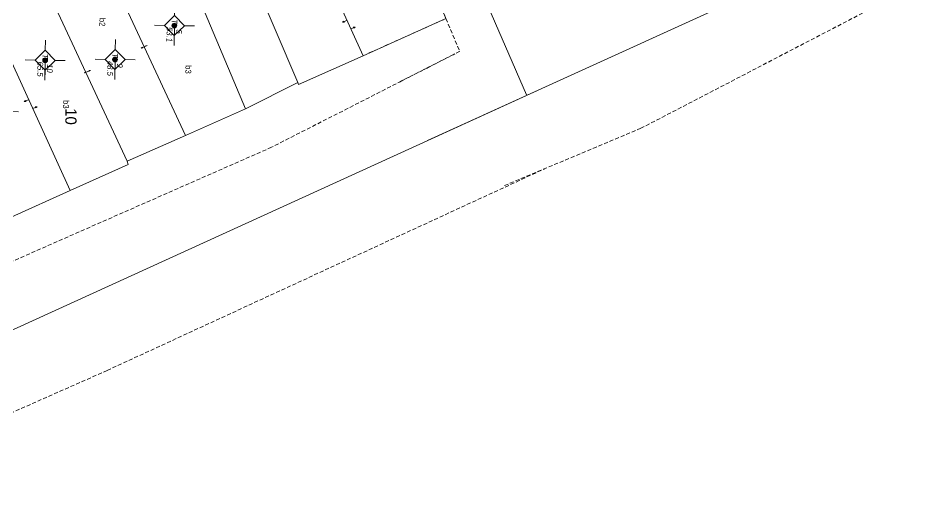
# Model space of a CAD drawing. Extents: x 601689 to 602595, y 1189742 to 1190763.
# Drawn here: x 602321.7 to 602378.2, y 1189978.1 to 1190007.9 of the extents above; entities that cross this region are included whole.
import ezdxf
from ezdxf.enums import TextEntityAlignment as Align

# ---------------------------------------------------------------- set-up
doc = ezdxf.new("R2010")
doc.units = 0
doc.header["$MEASUREMENT"] = 0
doc.linetypes.add('HIDDEN', pattern=[0.375, 0.25, -0.125])
for name, color, linetype in [('10', 250, 'Continuous'), ('11', 7, 'Continuous'), ('13', 7, 'Continuous'), ('15', 7, 'Continuous'), ('16', 7, 'Continuous'), ('22', 7, 'Continuous'), ('46', 7, 'Continuous'), ('53', 7, 'Continuous'), ('57', 7, 'Continuous')]:
    doc.layers.add(name, color=color, linetype=linetype)
doc.layers.get('0').off()
doc.styles.add('TXT', font='vnshx.shx')

# ---------------------------------------------------------------- blocks, each defined once
blk = doc.blocks.new('NH3')
at = {"layer": '16', "color": 7, "linetype": 'Continuous', "lineweight": 0}
for p, q in [((-0.199, -0.002), (-0.113, 0.021)), ((0.197, -0.012), (0.107, 0.015)), ((-0.199, -0.002), (0.197, -0.012)), ((-0.199, -0.002), (-0.116, -0.035)), ((0.197, -0.012), (0.104, -0.027))]:
    blk.add_line(p, q, dxfattribs=at)
blk = doc.blocks.new('NH3R')
at = {"layer": '16', "color": 7, "linetype": 'Continuous', "lineweight": 0}
for p, q in [((0, 0), (0.297, -0.005)), ((0.297, -0.005), (0.186, 0.031)), ((0.297, -0.005), (0.189, -0.033))]:
    blk.add_line(p, q, dxfattribs=at)
blk = doc.blocks.new('*M655655655655')
at = {"layer": '13', "color": 3, "linetype": 'Continuous', "lineweight": 0}
blk.add_line((602829.907, 1190000.207), (602830.927, 1190000.207), dxfattribs=at)
at = {"layer": '13', "color": 3, "linetype": 'Continuous', "lineweight": 0, "style": 'TXT', "oblique": 7.6055}
blk.add_text('T', height=0.36, dxfattribs=at).set_placement((602829.71, 1190000.207), align=Align.MIDDLE_RIGHT)
for s, p in [('5', (602830.057, 1190000.507)), ('53.1', (602829.907, 1189999.907))]:
    blk.add_text(s, height=0.36, dxfattribs=at).set_placement(p, align=Align.MIDDLE_LEFT)
blk = doc.blocks.new('*M657657657657')
at = {"layer": '13', "color": 3, "linetype": 'Continuous', "lineweight": 0}
blk.add_line((602832.076, 1189996.533), (602833.096, 1189996.533), dxfattribs=at)
at = {"layer": '13', "color": 3, "linetype": 'Continuous', "lineweight": 0, "style": 'TXT', "oblique": 7.6055}
for s, p in [('9', (602832.226, 1189996.833)), ('48.5', (602832.076, 1189996.233))]:
    blk.add_text(s, height=0.36, dxfattribs=at).set_placement(p, align=Align.MIDDLE_LEFT)
blk.add_text('T', height=0.36, dxfattribs=at).set_placement((602831.879, 1189996.533), align=Align.MIDDLE_RIGHT)
blk = doc.blocks.new('*M660660660660')
at = {"layer": '13', "color": 3, "linetype": 'Continuous', "lineweight": 0}
blk.add_line((602832.185, 1189992.168), (602833.205, 1189992.168), dxfattribs=at)
at = {"layer": '13', "color": 3, "linetype": 'Continuous', "lineweight": 0, "style": 'TXT', "oblique": 7.6055}
blk.add_text('T', height=0.36, dxfattribs=at).set_placement((602831.988, 1189992.168), align=Align.MIDDLE_RIGHT)
for s, p in [('10', (602832.335, 1189992.468)), ('65.5', (602832.185, 1189991.868))]:
    blk.add_text(s, height=0.36, dxfattribs=at).set_placement(p, align=Align.MIDDLE_LEFT)
blk = doc.blocks.new('CENTRD')
at = {"layer": '11', "linetype": 'Continuous', "lineweight": 0}
h = blk.add_hatch(color=2, dxfattribs=at)
edge = h.paths.add_edge_path()
edge.add_arc((0, 0), 0.15, 0, 360)
at = {"layer": '11', "color": 2, "linetype": 'Continuous', "lineweight": 0}
for p, q in [((0, 1.25), (0, 0.625)), ((0, 0.625), (-0.625, 0)), ((0.625, 0), (0, 0.625)), ((-0.625, 0), (-1.25, 0)), ((-0.625, 0), (0, -0.625)), ((0, -0.625), (0.625, 0)), ((1.25, 0), (0.625, 0)), ((0, -0.625), (0, -1.25))]:
    blk.add_line(p, q, dxfattribs=at)
blk.add_circle((0, 0), 0.15, dxfattribs=at)
blk = doc.blocks.new('BDONG')
at = {"color": 7, "linetype": 'Continuous', "lineweight": 0}
for p, q in [((0, 0), (0, -1.508)), ((0, 0), (2.759, 0)), ((0.342, 0), (0.342, -1.508)), ((0.797, 0), (0.797, -1.508)), ((1.274, 0), (1.274, -1.508)), ((1.73, 0), (1.73, -1.508)), ((1.753, 0), (1.753, -1.508)), ((2.072, 0), (2.072, -1.508)), ((2.759, 0), (2.759, -1.508)), ((0, -0.308), (1.73, -0.308)), ((1.753, -0.308), (2.759, -0.308)), ((0, -0.458), (1.73, -0.458)), ((1.753, -0.458), (2.759, -0.458)), ((0, -0.608), (1.73, -0.608)), ((1.753, -0.608), (2.759, -0.608)), ((0, -0.758), (1.73, -0.758)), ((1.753, -0.758), (2.759, -0.758)), ((0, -0.908), (1.73, -0.908)), ((1.753, -0.908), (2.759, -0.908)), ((0, -1.058), (1.73, -1.058)), ((1.753, -1.058), (2.759, -1.058)), ((0, -1.208), (1.73, -1.208)), ((1.753, -1.208), (2.759, -1.208)), ((0, -1.358), (1.73, -1.358)), ((1.753, -1.358), (2.759, -1.358)), ((0, -1.508), (1.73, -1.508)), ((1.753, -1.508), (2.759, -1.508))]:
    blk.add_line(p, q, dxfattribs=at)
at = {"color": 7, "linetype": 'Continuous', "lineweight": 0, "style": 'TXT'}
blk.add_text('B%%182ng c%%184c th%%246a bi%%213n %%174%%233ng ', height=0.049998, rotation=360, dxfattribs=at).set_placement((0.008, 0.046))
for s, height, p in [('(D%%239ng cho ch%%216nh l%%253 bi%%213n %%174%%233ng)', 0.054, (1.743, 0.05)), ('s%%232 TT', 0.05, (0.21, -0.099)), ('s%%232 hi%%214u', 0.049998, (0.639, -0.104)), ('s%%232 hi%%214u th%%246a', 0.049998, (1.135, -0.103)), ('s%%232 hi%%214u th%%246a', 0.049998, (1.612, -0.107)), ('s%%232 hi%%214u th%%246a b%%225', 0.049998, (2.559, -0.108)), ('s%%232 TT', 0.05, (1.936, -0.114)), ('Th%%246a th%%170m', 0.049998, (0.227, -0.214)), ('Th%%246a th%%170m', 0.049998, (0.63, -0.213)), ('g%%232c c%%241a th%%246a', 0.049998, (1.137, -0.187)), ('Th%%246a b%%225', 0.049998, (1.956, -0.203)), ('(ch%%216 %%174%%184nh s%%232 m%%233t l%%199n)', 0.049998, (2.638, -0.204)), ('l%%169n c%%203n', 0.049998, (1.56, -0.224)), ('m%%237i th%%170m', 0.049998, (1.101, -0.282))]:
    blk.add_text(s, height=height, rotation=360, dxfattribs=at).set_placement(p, align=Align.CENTER)
blk = doc.blocks.new('BANG')
at = {"color": 7, "linetype": 'Continuous', "lineweight": 0, "xscale": 9.999585560760034, "yscale": 9.999585560760034, "rotation": 359.9999199552673}
blk.add_blockref('BDONG', (0, 0), dxfattribs=at)

msp = doc.modelspace()

# ---------------------------------------------------------------- linework, layer by layer
at = {"layer": '10', "color": 7, "linetype": 'Continuous', "lineweight": 0}
for p, q in [((602335.911, 1190002.198), (602331.146, 1190013.524)), ((602332.158, 1190000.55), (602327, 1190011.621)), ((602319.766, 1190008.46), (602324.95, 1189997.098)), ((602339.174, 1190003.853), (602335.911, 1190002.198)), ((602335.911, 1190002.198), (602332.158, 1190000.55)), ((602332.158, 1190000.55), (602328.516, 1189998.939))]:
    msp.add_line(p, q, dxfattribs=at)
for points in [[(602343.247, 1190005.518), (602348.419, 1190007.837), (602343.543, 1190019.794)], [(602343.247, 1190005.518), (602343.14, 1190005.749), (602337.859, 1190017.343)], [(602339.174, 1190003.853), (602333.631, 1190016.8), (602330.944, 1190015.547)], [(602323.489, 1190010.089), (602323.358, 1190010.03), (602328.516, 1189998.939)], [(602343.247, 1190005.518), (602339.222, 1190003.732), (602339.174, 1190003.853)], [(602328.516, 1189998.939), (602328.583, 1189998.738), (602324.95, 1189997.098)], [(602324.95, 1189997.098), (602321.278, 1189995.438), (602321.181, 1189995.639)]]:
    msp.add_lwpolyline(points, dxfattribs=at)
at = {"layer": '22', "color": 7, "linetype": 'HIDDEN', "lineweight": 0}
for p, q in [((602348.419, 1190007.837), (602343.543, 1190019.794)), ((602374.445, 1190008.18), (602360.605, 1190000.99)), ((602343.247, 1190005.518), (602348.419, 1190007.837)), ((602348.419, 1190007.837), (602349.291, 1190005.794)), ((602348.419, 1190007.837), (602349.291, 1190005.794)), ((602349.291, 1190005.794), (602346.783, 1190004.519)), ((602349.15, 1190005.716), (602349.291, 1190005.794)), ((602360.605, 1190000.99), (602352.026, 1189997.397))]:
    msp.add_line(p, q, dxfattribs=at)
for points in [[(602345.515, 1190003.876), (602346.531, 1190004.392), (602348.989, 1190005.639)], [(602346.652, 1190004.451), (602337.528, 1189999.806), (602311.963, 1189988.566)], [(602286.196, 1189958.248), (602283.167, 1189963.449), (602282.754, 1189965.405), (602284.778, 1189967.168), (602301.318, 1189974.401), (602327.257, 1189985.876), (602354.571, 1189998.452)]]:
    msp.add_lwpolyline(points, dxfattribs=at)
at = {"layer": '46', "color": 52, "linetype": 'Continuous', "lineweight": 0}
for p, q in [((602316.3, 1189986.116), (602354.64, 1190003.582)), ((602347.275, 1190000.232), (602353.957, 1190003.27))]:
    msp.add_line(p, q, dxfattribs=at)
msp.add_lwpolyline([(602389.707, 1190020.661), (602367.733, 1190009.542), (602353.957, 1190003.27)], dxfattribs=at)
at = {"layer": '57', "color": 172, "linetype": 'Continuous', "lineweight": 0}
for p in [(602345.92, 1190020.362), (602347.763, 1190016.147)]:
    msp.add_line(p, (602353.454, 1190003.088), dxfattribs=at)

# ---------------------------------------------------------------- block references
at = {"color": 7, "linetype": 'Continuous', "lineweight": 0, "rotation": 269.2144660607985}
msp.add_blockref('BANG', (602325.831, 1190030.678), dxfattribs=at)
at = {"layer": '11', "color": 2, "linetype": 'Continuous', "lineweight": 0, "rotation": 269.1680420500809}
for p in [(602331.462, 1190007.398), (602323.391, 1190005.237), (602327.757, 1190005.283), (602320.467, 1190002.041)]:
    msp.add_blockref('CENTRD', p, dxfattribs=at)
at = {"layer": '13', "color": 3, "linetype": 'Continuous', "lineweight": 0, "rotation": 269.1680420500809}
for name in ['*M655655655655', '*M660660660660', '*M657657657657']:
    msp.add_blockref(name, (-578790.27, 1810052.359), dxfattribs=at)
at = {"layer": '16', "color": 7, "linetype": 'Continuous', "lineweight": 0}
for p, rotation in [((602342.237, 1190007.722), 204.6818358637765), ((602342.48, 1190007.188), 24.68183586377663), ((602322.358, 1190002.774), 204.5204871461529), ((602322.61, 1190002.22), 24.52048714615289)]:
    msp.add_blockref('NH3R', p, dxfattribs=dict(at, rotation=rotation))
for p, xscale, yscale, rotation in [((602329.574, 1190006.086), 0.9999986686485328, 0.9999986686485328, 24.97993091812662), ((602326.032, 1190004.524), 0.9999976798509866, 0.9999976798509866, 203.9177092661107)]:
    msp.add_blockref('NH3', p, dxfattribs=dict(at, xscale=xscale, yscale=yscale, rotation=rotation))

# ---------------------------------------------------------------- texts
at = {"layer": '15', "color": 7, "linetype": 'Continuous', "lineweight": 0, "style": 'TXT'}
for s, p in [('b2', (602326.969, 1190007.881)), ('b3', (602332.339, 1190004.928)), ('b3', (602324.698, 1190002.752))]:
    msp.add_text(s, height=0.36, rotation=269.2144, dxfattribs=at).set_placement(p, align=Align.MIDDLE_LEFT)
at = {"layer": '53', "color": 200, "linetype": 'Continuous', "lineweight": 0, "style": 'TXT'}
msp.add_text('10', height=0.7, rotation=269.2144, dxfattribs=at).set_placement((602325.011, 1190002.248), align=Align.MIDDLE_LEFT)

doc.saveas('drawing.dxf')
